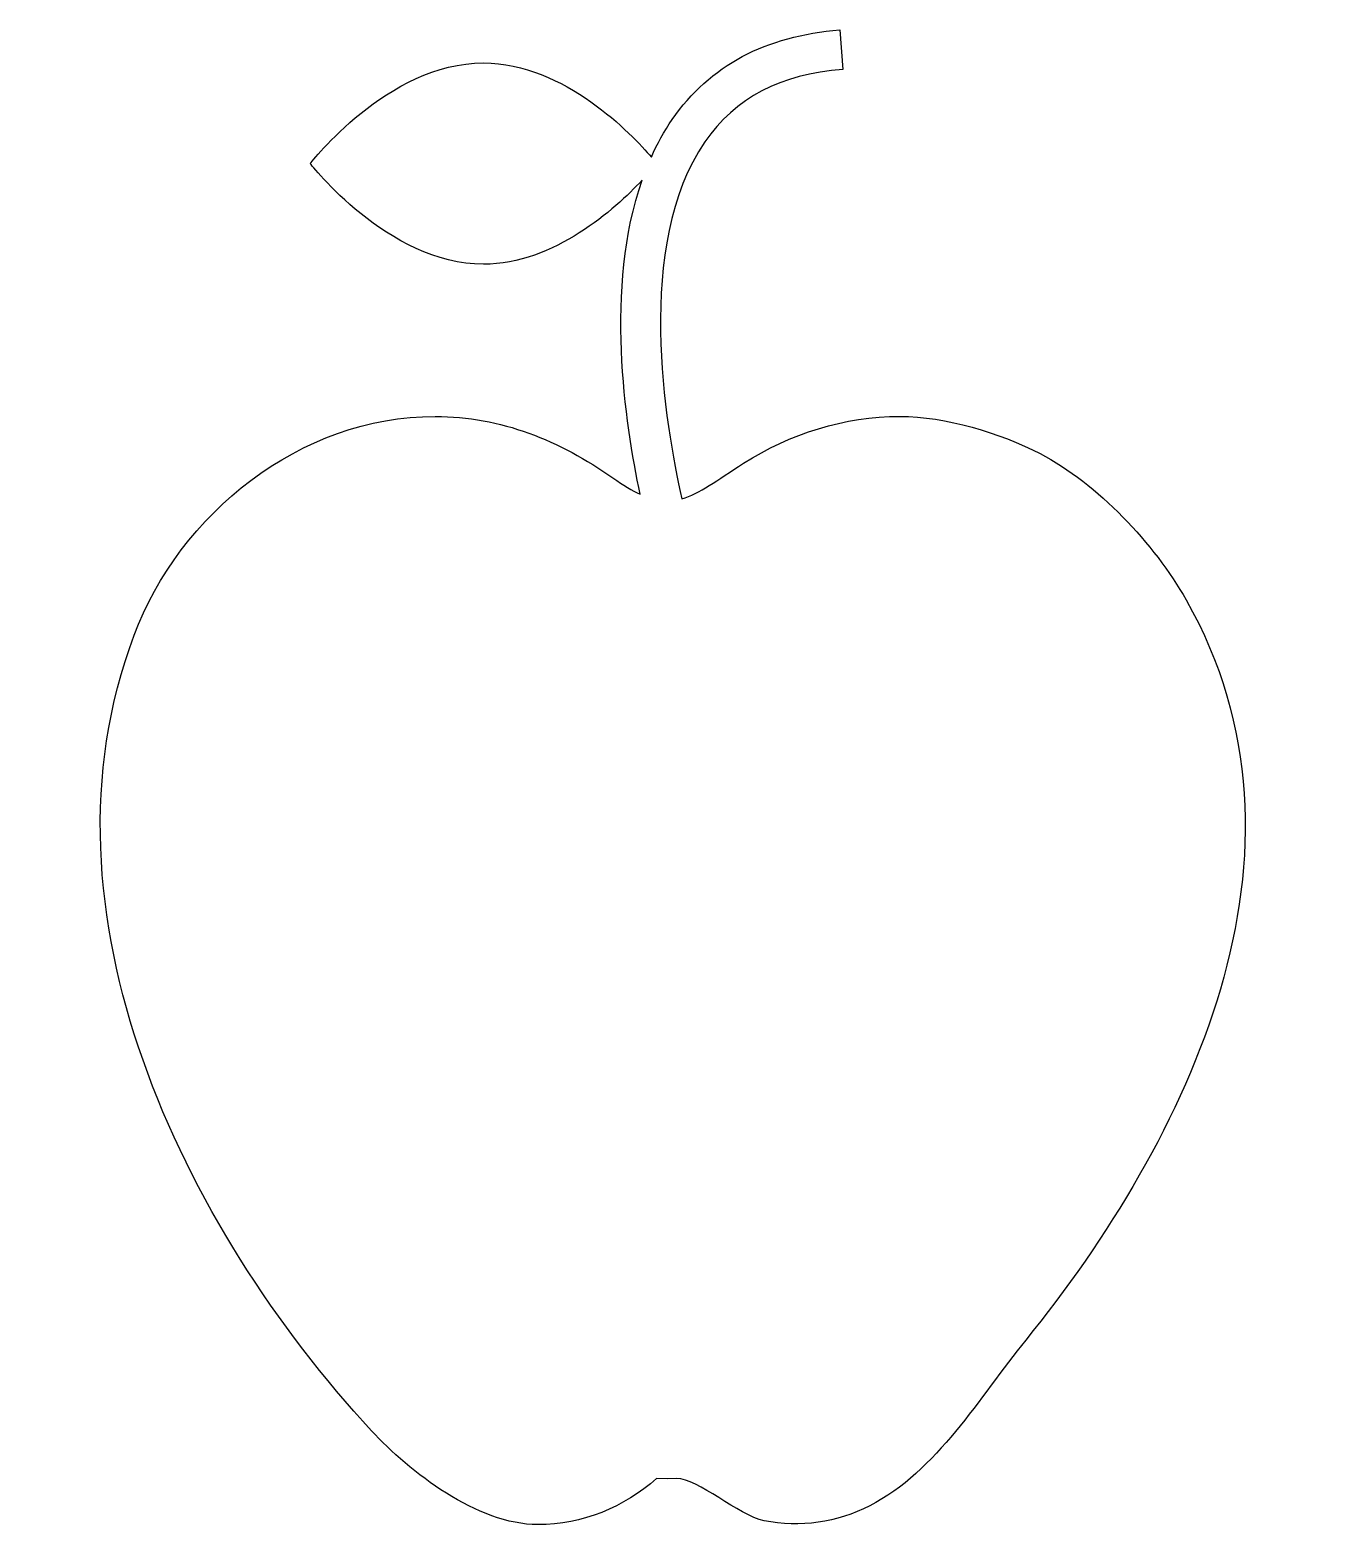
# Model space of a CAD drawing. Header units: centimetres. Extents: x -9 to 9.2, y -10.5 to 10.5.
import ezdxf

# ---------------------------------------------------------------- set-up
doc = ezdxf.new("R2010")
doc.units = ezdxf.units.CM
doc.header["$MEASUREMENT"] = 0
doc.layers.add('Layer 1', color=7, linetype='Continuous')

msp = doc.modelspace()

# ---------------------------------------------------------------- linework, layer by layer
at = {"layer": 'Layer 1'}
msp.add_open_spline([(5.1466, 4.52803), (4.58534, 4.82), (3.82178, 5.04865), (3.18368, 5.04865), (3.18368, 5.04865), (2.40549, 5.04865), (1.64579, 4.80891), (0.99166, 4.39158), (0.99166, 4.39158), (0.61809, 4.15369), (0.37206, 3.96552), (0.12809, 3.89477), (0.12809, 3.89477), (-0.10609, 4.92514), (-0.54014, 7.46149), (0.45009, 8.89309), (0.45009, 8.89309), (0.87734, 9.5115), (1.50935, 9.84339), (2.3834, 9.9098), (2.3834, 9.9098), (2.3834, 9.9098), (2.34175, 10.46236), (2.34175, 10.46236), (2.34175, 10.46236), (1.30461, 10.38425), (0.51528, 9.96261), (-0.00659, 9.209), (-0.00659, 9.209), (-0.12089, 9.04364), (-0.21672, 8.86607), (-0.2997, 8.68153), (-0.2997, 8.68153), (-0.56346, 8.98839), (-1.51504, 10.00074), (-2.65285, 10.00074), (-2.65285, 10.00074), (-3.99228, 10.00074), (-5.07911, 8.59125), (-5.07911, 8.59125), (-5.07911, 8.59125), (-5.07911, 8.59125), (-3.99228, 7.1816), (-2.65285, 7.1816), (-2.65285, 7.1816), (-1.65828, 7.1816), (-0.80569, 7.95561), (-0.43072, 8.35635), (-0.43072, 8.35635), (-0.9519, 6.85889), (-0.66927, 4.95582), (-0.45596, 3.95823), (-0.45596, 3.95823), (-0.56891, 4.01049), (-0.69504, 4.08489), (-0.83881, 4.18678), (-0.83881, 4.18678), (-1.57951, 4.71182), (-2.40943, 5.04863), (-3.32772, 5.04863), (-3.32772, 5.04863), (-5.22478, 5.04863), (-6.91023, 3.68341), (-7.54907, 1.98243), (-7.54907, 1.98243), (-9.00769, -1.90612), (-6.86425, -6.29085), (-4.22167, -9.15965), (-4.22167, -9.15965), (-3.68793, -9.73985), (-2.73342, -10.47521), (-1.88937, -10.47521), (-1.88937, -10.47521), (-1.26244, -10.47521), (-0.68634, -10.23351), (-0.22599, -9.8296), (-0.22599, -9.8296), (-0.22599, -9.8296), (-0.07182, -9.83346), (-0.07182, -9.83346), (-0.07182, -9.83346), (-0.07182, -9.83346), (0.05245, -9.83031), (0.05245, -9.83031), (0.05245, -9.83031), (0.35177, -9.82542), (0.92155, -10.34908), (1.28001, -10.42105), (1.28001, -10.42105), (1.78409, -10.52313), (2.30215, -10.44629), (2.75953, -10.21264), (2.75953, -10.21264), (3.70012, -9.73134), (4.29885, -8.68761), (4.94546, -7.89026), (4.94546, -7.89026), (7.21921, -5.0842), (9.19676, -1.04671), (7.19344, 2.47918), (7.19344, 2.47918), (6.74915, 3.26107), (5.9549, 4.10874), (5.1466, 4.52803)], degree=3, knots=[0, 0, 0, 0, 0.03703704, 0.03703704, 0.03703704, 0.03703704, 0.07407407, 0.07407407, 0.07407407, 0.07407407, 0.11111111, 0.11111111, 0.11111111, 0.11111111, 0.14814815, 0.14814815, 0.14814815, 0.14814815, 0.18518519, 0.18518519, 0.18518519, 0.18518519, 0.22222222, 0.22222222, 0.22222222, 0.22222222, 0.25925926, 0.25925926, 0.25925926, 0.25925926, 0.2962963, 0.2962963, 0.2962963, 0.2962963, 0.33333333, 0.33333333, 0.33333333, 0.33333333, 0.37037037, 0.37037037, 0.37037037, 0.37037037, 0.40740741, 0.40740741, 0.40740741, 0.40740741, 0.44444444, 0.44444444, 0.44444444, 0.44444444, 0.48148148, 0.48148148, 0.48148148, 0.48148148, 0.51851852, 0.51851852, 0.51851852, 0.51851852, 0.55555556, 0.55555556, 0.55555556, 0.55555556, 0.59259259, 0.59259259, 0.59259259, 0.59259259, 0.62962963, 0.62962963, 0.62962963, 0.62962963, 0.66666667, 0.66666667, 0.66666667, 0.66666667, 0.7037037, 0.7037037, 0.7037037, 0.7037037, 0.74074074, 0.74074074, 0.74074074, 0.74074074, 0.77777778, 0.77777778, 0.77777778, 0.77777778, 0.81481481, 0.81481481, 0.81481481, 0.81481481, 0.85185185, 0.85185185, 0.85185185, 0.85185185, 0.88888889, 0.88888889, 0.88888889, 0.88888889, 0.92592593, 0.92592593, 0.92592593, 0.92592593, 1, 1, 1, 1], dxfattribs=at)

doc.saveas('drawing.dxf')
